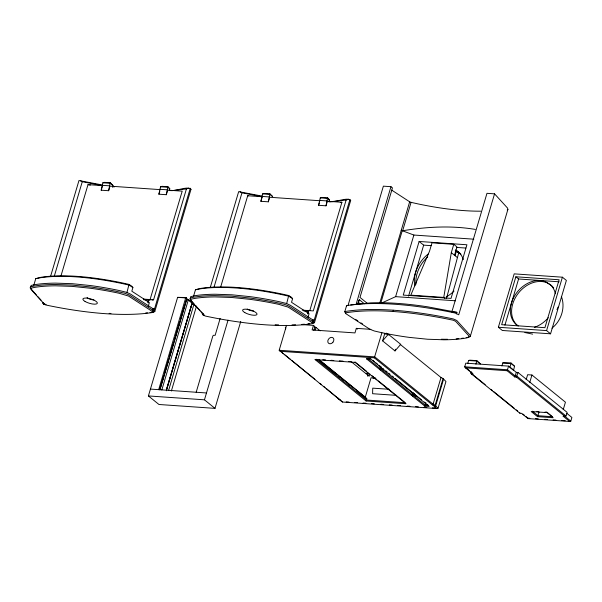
<?xml version="1.0" encoding="UTF-8"?>
<svg xmlns="http://www.w3.org/2000/svg" width="602" height="602" viewBox="0 0 602 602"><rect width="100%" height="100%" fill="white"/><g stroke="black" fill="none" stroke-linecap="round" stroke-linejoin="round"><path stroke-width="0.9" d="M466.166 337.699L469.643 336.939L470.328 336.277L470.26 335.389L456.76 320.49L453.419 318.97A178.252 54.195 16.5 0 0 345.292 311.49L344.72 311.979L345.796 313.032M470.328 336.277L507.907 209.406L507.524 208.059L494.558 193.844L486.973 193.317L451.824 311.979M443.757 297.418L451.304 252.659L453.773 244.322L432.003 242.817L429.535 251.154L410.79 295.138L443.757 297.418L444.998 298.426M160.237 189.63L109.97 186.153L108.616 190.714L101.196 190.202L102.874 182.79L104.47 182.338L110.234 182.737L112.988 185.491L112.491 187.162M108.616 190.714L110.234 182.737M149.823 300.451L182.203 191.15L167.657 190.142L166.302 194.709L158.89 194.19L160.568 186.778L162.156 186.327L167.928 186.725L169.772 188.742L169.275 190.42M166.302 194.709L167.928 186.725M319.94 200.737L269.673 197.26L268.319 201.82L260.899 201.309L262.577 193.897L264.173 193.445L269.937 193.844L272.691 196.598L269.997 194.408L262.577 193.897M268.319 201.82L269.937 193.844M309.789 310.662L341.906 202.257L327.36 201.249L326.006 205.809L318.593 205.297L320.272 197.885L321.859 197.433L327.631 197.832L329.475 199.849L328.978 201.519M326.006 205.809L327.631 197.832M150.048 312.498A178.252 54.195 16.5 0 0 154.24 311.881L154.812 311.4L154.112 310.587L152.9 310.286L129.377 295.04L125.02 293.325L119.061 291.947A139.957 42.554 16.5 0 0 89.841 286.891L71.721 285.055L55.181 284.498A139.957 42.554 16.5 0 0 34.126 286.078L30.77 286.8L30.1 287.786L36.714 295.401M154.759 311.618L190.992 189.306C187.869 185.416 174.354 192.219 169.282 190.315M312.287 323.251A178.252 54.195 16.5 0 0 313.943 322.988L314.515 322.506L313.815 321.694L312.604 321.393L289.08 306.147L284.723 304.431L278.764 303.054A139.957 42.554 16.5 0 0 249.544 297.998L231.424 296.161L214.884 295.605A139.957 42.554 16.5 0 0 193.829 297.185L190.473 297.907L189.803 298.893L193.927 303.784M314.462 322.725L350.695 200.413C347.572 196.523 334.057 203.325 328.985 201.422M346.474 306.042L347.045 305.56A178.252 54.195 16.5 0 1 455.172 313.032L458.732 314.786L494.558 193.844M446.473 298.539L458.679 252.983L456.376 251.117L455.022 255.677M33.81 285.22L35.759 278.643L40.68 277.356A135.458 41.184 16.5 0 1 122.883 283.038L129.016 284.415L131.703 286.168L132.899 287.553L131.823 291.202L149.364 302.603L148.242 306.41M50.568 276.401L78.967 180.54L102.415 185.002M54.233 276.371L82.271 181.699L80.359 180.638M60.937 276.025L88.005 184.633L102.551 185.642L101.196 190.202M126.947 292.497L129.016 284.415M158.89 194.19L159.793 191.15M147.746 302.242L148.393 300.052L149.1 299.495L148.115 302.814M152.08 300.067L153.585 299.804L186.439 188.9L188.893 188.14M30.619 286.815L31.176 285.431L34.532 284.708A139.957 42.554 16.5 0 1 55.587 283.128L72.127 283.685L90.247 285.521A139.957 42.554 16.5 0 1 119.467 290.578L126.525 292.301L130.544 294.107L153.307 308.916L152.426 311.55L128.504 296.041L118.955 293.212A138.957 42.245 16.5 0 0 89.939 288.2L71.947 286.371L55.519 285.815A138.957 42.245 16.5 0 0 34.623 287.387L31.379 288.08L30.89 289.291L44.315 304.078L43.479 304.018L42.554 302.655L43.389 302.716L44.315 304.078M153.307 308.916L154.142 308.976L153.171 312.408A177.176 53.864 16.5 0 1 45.729 304.973L43.479 304.018M152.667 309.059L154.458 309.18L190.285 188.238M240.747 321.438L214.997 408.367L158.958 404.491L148.408 395.935L177.613 297.358L185.807 297.501L186.966 298.833L160.064 389.667M158.68 389.66L185.807 297.501M159.899 388.832L163.631 376.242M164.692 372.646L168.425 360.056M169.486 356.459L173.218 343.862M174.287 340.265L175.084 337.572M175.618 335.773L179.878 321.378M180.412 319.579L184.671 305.191M185.205 303.393L186.003 300.699M159.756 389.833L186.131 300.797M161.818 389.976L188.411 299.615L186.349 299.472L186.394 299.894L188.456 300.037L192.181 303.062L166.34 390.299M193.513 296.327L195.462 289.75L200.376 288.463A135.458 41.184 16.5 0 1 282.586 294.145L288.719 295.522L291.406 297.275L292.602 298.66L291.526 302.309L309.067 313.71L307.946 317.517M166.423 389.667L191.729 304.228L194.04 304.567L196.395 306.486L171.352 391.022M166.4 390.766L191.933 304.002L193.994 304.145L168.733 390.006M210.271 287.508L238.67 191.647L262.118 196.109M213.936 287.478L241.974 192.806L240.063 191.745M220.641 287.124L247.708 195.74L262.254 196.749L260.899 201.309M196.177 392.256L212.875 335.886L213.695 335.246L215.132 335.344L220.144 318.45M214.997 408.367L204.454 399.811L228.053 320.113M286.65 303.604L288.719 295.522M318.593 205.297L319.263 203.017M400.179 344.367L440.995 377.492L443.057 378.553L445.954 381.517L438.045 408.216L436.856 408.555L342.493 402.031L279.177 350.259L286.56 325.343M307.441 313.349L308.096 311.159L308.796 310.602L307.818 313.92M348.596 199.247L346.135 200.007L313.288 310.91L302.264 310.15M190.608 298.321L190.503 296.786L194.235 295.815A139.957 42.554 16.5 0 1 215.283 294.235L231.83 294.792L249.943 296.628A139.957 42.554 16.5 0 1 279.17 301.685L286.228 303.408L290.247 305.214L313.01 320.023L312.129 322.657L288.207 307.14L278.651 304.319A138.957 42.245 16.5 0 0 249.634 299.299L231.65 297.478L215.223 296.921A138.957 42.245 16.5 0 0 194.326 298.494L191.082 299.186L190.593 300.398L204.018 315.185L203.183 315.124L202.257 313.762L203.092 313.823L204.018 315.185M313.01 320.023L313.845 320.083L312.874 323.515A177.176 53.864 16.5 0 1 205.432 316.08L203.183 315.124M312.37 320.159L314.161 320.287L349.988 199.345M301.632 324.568L313.454 325.389L312.107 329.949L354.962 332.914L356.309 328.346L370.862 329.354M313.815 330.4L314.944 326.593L313.454 325.389M315.162 330.001L315.937 327.398L314.236 327.285M344.765 311.761L346.526 305.824M348.084 305.312L383.376 186.161L390.961 186.68L392.451 187.892L360.004 297.426L367.212 303.28M356.075 304.446L390.961 186.68M364.376 303.807L359.326 299.706L357.979 304.266L357.874 302.708M391.684 190.104L409.661 201.798L379.674 303.4M380.69 303.461L402.204 230.837C426.201 226.811 451.154 225.336 475.309 229.415M409.661 201.798L411.061 202.347L402.708 230.551L401.21 230.318L413.875 235.043L473.812 239.182M367.521 376.145L368.424 373.105M381.894 332.838L374.324 357.814L279.96 351.29M369.846 373.977L369.169 376.258L351.839 362.193M356.512 390.698L365.978 398.381L365.286 397.169L371.035 377.77L375.693 378.094M382.594 340.86L384.625 334.012L388.335 334.268L400.736 344.336L395.002 350.921L382.594 340.86L388.335 334.268M381.517 303.077L395.627 296.651L413.875 235.043M373.12 378.523L373.571 376.995M380.833 366.242L379.516 369.365L366.543 358.845L370.832 358.717M381.6 367.822L381.134 369.372L380.125 369.861L411.768 395.544L412.776 395.838L414.033 395.228L414.492 393.678M419.12 241.455L403.242 295.085L451.041 298.389L466.926 244.766L419.12 241.455L423.657 245.142L431.16 245.654M408.562 296.116L423.657 245.142M395.002 350.921L395.506 349.213M413.092 392.414L411.768 395.544M454.525 255.271L456.993 246.933L453.773 244.322M425.99 402.888L424.854 406.162L412.385 396.041L412.776 395.838M456.459 313.853L456.91 312.333L427.766 306.839A165.716 50.38 16.5 0 0 370.493 302.881L350.725 304.988M374.324 357.814L432.304 404.86L433.086 404.19L440.995 377.492M443.057 378.553L435.148 405.251L438.045 408.216M279.177 350.259L374.775 356.873L433.086 404.19L434.704 406.809L435.562 406.199L443.471 379.501M467.701 363.608L468.619 360.508L469.808 360.169L476.814 360.651L480.336 363.894L476.859 361.072L468.619 360.508M471.17 371.479L470.734 372.939L471.524 373.97L519.91 413.235L521.558 413.348L528.007 418.586L569.627 421.46L570.816 421.122L571.9 417.472L566.881 413.393M475.941 364.18L476.814 360.651M498.373 327.262L514.191 273.865L562.403 277.198L566.377 280.419L550.559 333.817L502.346 330.483L498.373 327.262L546.586 330.596L550.559 333.817M515.854 276.777L501.662 324.696L544.923 327.691L559.123 279.764L515.854 276.777L518.585 278.989L559.145 281.796M504.912 325.14L518.585 278.989M501.902 365.971L502.82 362.871L511.015 363.014L514.537 366.257L513.589 370.155M508.63 366.129L507.095 370.719L465.481 367.845L464.691 366.814L465.775 363.164L508.63 366.129L516.32 372.367L517.968 372.48L567.099 412.347L566.015 415.997L563.171 416.223L569.627 421.46M513.386 370.14L509.909 367.318L511.015 363.014M516.32 372.367L514.793 376.965L507.095 370.719M517.968 372.48L516.441 377.078L514.793 376.965M526.163 379.644L527.623 374.715L531.95 375.008L565.444 402.189L563.254 409.586M529.752 382.405L531.95 375.008M546.586 330.596L562.403 277.198M539.046 412.069L537.511 416.659L531.182 411.527L547.158 412.626M556.993 309.616L558.054 307.095M316.291 359.274L315.102 359.612L366.091 400.992L366.942 398.674L318.879 359.68M358.325 301.188L359.326 299.706M507.907 209.406L507.223 210.06M551.974 328.143C561.23 320.896 565.639 307.539 561.373 296.44M190.992 189.306L190.465 189.57M350.695 200.413L350.168 200.677M380.125 369.861L381.773 369.049L380.148 368.567L367.739 358.506M381.773 369.049L381.134 369.372L412.4 394.746L414.033 395.228L413.393 395.552L425.305 405.214L428.391 405.432L426.991 404.288M383.444 369.869L383.843 369.666L383.233 368.785L382.601 369.109L416.095 395.838L415.704 396.041L414.853 395.281L415.493 394.957L416.095 395.838M432.304 404.86L433.907 405.861L435.148 405.251L433.086 404.19M563.171 416.223L564.367 415.884M35.759 278.643L39.642 277.876A136.458 41.485 16.5 0 1 122.454 283.602L129.137 285.1L132.899 287.553M195.462 289.75L199.345 288.983A136.458 41.485 16.5 0 1 282.157 294.702L288.84 296.207L292.602 298.66M186.439 188.9L172.797 190.541M346.135 200.007L328.97 201.873M340.296 202.438L341.906 202.257M441.341 339.235L444.968 339.287A140.958 42.855 16.5 0 0 447.557 339.257M102.874 182.79L110.294 183.301L112.988 185.491M160.568 186.778L167.981 187.29L169.772 188.742M320.272 197.885L327.684 198.397L329.475 199.849M102.129 185.303L109.549 185.815M159.823 189.291L167.243 189.803M261.832 196.41L269.252 196.922M319.527 200.398L326.939 200.91M456.466 247.407L465.835 248.054M395.627 296.651L455.563 300.797M452.674 312.039L456.91 312.333M184.122 297.659L186.176 297.802M177.613 297.358L185.852 297.922L186.966 298.833M143.502 299.104L153.585 299.804M143.727 299.728L148.393 300.052M303.431 310.835L308.096 311.159M152.426 311.55L153.262 311.61M312.129 322.657L312.965 322.717M502.82 362.871L511.06 363.442L514.537 366.257M366.543 358.845L370.87 359.138L383.843 369.666M322.747 359.718L325.516 359.913M331.047 360.297L333.817 360.485M339.347 360.869L343.035 361.125M348.573 361.509L351.335 361.697M315.102 359.612L355.067 362.374L406.057 403.754L366.091 400.992M472.382 373.052L470.734 372.939L485.182 384.663M471.524 373.97L473.172 374.083L465.481 367.845M366.204 373.24L368.785 373.421M389.231 389.283L372.728 388.147L372.615 393.716L396.455 395.363M536.886 411.497L538.692 411.625M544.998 412.061L546.804 412.182L552.388 416.712L537.962 415.719L532.379 411.189M405.274 402.723L366.535 400.044L317.021 359.868M424.854 406.162L429.181 406.455L416.712 396.334L415.704 396.041M346.195 401.865L349.01 402.061M354.631 402.445L357.445 402.64M363.066 403.031L365.881 403.227M371.502 403.611L374.316 403.807M380.87 404.258L383.685 404.454M389.306 404.845L392.12 405.041M397.741 405.424L400.556 405.62M407.118 406.079L409.932 406.267M415.553 406.659L418.367 406.854M423.989 407.245L426.803 407.434M432.424 407.825L435.238 408.021M150.44 389.088L206.478 392.963M537.511 416.659L553.17 417.743L546.804 412.182M525.809 416.411L527.962 418.157L529.828 418.285M535.419 418.668L538.211 418.864M544.735 419.316L547.527 419.511M553.118 419.895L555.909 420.091M561.5 420.474L565.225 420.73M148.408 395.935L204.454 399.811M532.635 334.133L524.876 332.522M262.404 196.786L241.974 192.806M102.709 185.679L82.271 181.699M247.708 195.74L248.378 195.868M88.005 184.633L90.383 185.092M433.907 405.861L435.562 406.199M411.061 202.347L417.735 203.845A137.956 41.944 16.5 0 0 480.705 211.189M326.547 388.704L342.493 402.031M45.451 304.236L46.113 304.409M379.516 369.365L380.524 369.666M203.83 314.854L202.257 313.762M337.903 398.524L339.28 399.239M455.217 250.868L458.679 252.983M43.547 303.461L42.554 302.655M355.489 319.338L357.821 320.858M360.929 322.875L362.479 323.891M451.304 252.659L457.324 257.543M566.015 415.997L516.885 376.13L515.237 376.017L507.546 369.778L464.691 366.814L469.59 370.787M565.082 416.464L570.816 421.122M516.441 377.078L564.819 416.336M522.942 414.086L524.38 415.252M490.961 389.359L492.406 390.532M493.858 391.699L514.085 408.118M516.253 409.879L517.697 411.046M358.559 302.52L360.011 303.701M386.326 333.132L388.516 334.9M356.309 328.346L357.302 329.151M434.704 406.809L436.856 408.555M373.022 360.493L374.482 361.674M375.934 362.863L377.394 364.044M378.854 365.233L381.043 367.009M385.679 370.772L387.139 371.946M388.591 373.127L390.043 374.309M392.226 376.077L393.678 377.258M395.13 378.44L415.493 394.957M421.385 399.743L416.486 395.762L416.712 396.334M424.192 402.016L425.591 403.152M315.937 327.398L320.189 330.852M366.678 371.404L355.029 361.952L355.067 362.374M371.773 375.543L373.232 376.724M374.685 377.905L376.875 379.681M378.327 380.863L404.544 402.136M319.414 359.936L365.286 397.169M319.376 360.56L336.849 374.745M338.309 375.926L340.491 377.695M341.951 378.876L343.403 380.058M348.505 384.196L349.958 385.378M331.687 370.832L333.147 372.013M282.09 352.629L283.55 353.81M285.009 354.992L290.111 359.131M291.564 360.32L314.891 379.245M319.993 383.384L321.445 384.565M323.635 386.341L325.095 387.522M188.411 299.615L192.181 303.062M195.793 305.824L200.075 310.512M201.279 311.836L203.092 313.823M37.956 296.763L40.974 300.067M338.738 399.284L337.481 397.576L337.933 398.336M339.964 399.593L340.341 400.285M285.318 327.142L285.732 328.918M393.151 310.196L393.377 311.512A177.169 53.864 16.5 0 1 453.253 320.226L455.616 321.302L469.041 336.104L468.491 337.489L465.128 338.211A139.957 42.554 16.5 0 1 444.08 339.791L427.54 339.235L409.42 337.398A139.957 42.554 16.5 0 1 380.193 332.342L374.256 330.972L369.876 329.249L345.917 313.717L345.413 313.138L345.819 312.799A177.169 53.864 16.5 0 1 393.377 311.512M527.962 418.157L528.007 418.586M519.865 412.806L519.91 413.235M93.942 299.864A4.244 1.294 16.5 0 1 87.064 297.471M114.282 186.921A166.716 50.688 16.5 0 1 112.514 186.658M147.437 312.807A178.252 54.195 16.5 0 1 145.654 312.995M110.949 313.461A178.252 54.195 16.5 0 1 109.128 313.356M253.638 310.971A4.244 1.294 16.5 0 1 247.196 309.014M309.752 323.605A178.252 54.195 16.5 0 1 308.013 323.816M304.454 324.192A178.252 54.195 16.5 0 1 301.7 324.425M295.552 324.794A178.252 54.195 16.5 0 1 292.03 324.922M278.643 324.899A178.252 54.195 16.5 0 1 275.129 324.779M463.45 338.098A140.958 42.855 16.5 0 1 461.583 338.339M458.807 338.633A140.958 42.855 16.5 0 1 456.188 338.858M455.548 249.905A28.979 22.282 -50.9 0 1 463.405 259.56M454.006 291.075A28.979 22.282 -50.9 0 1 446.27 296.876M414.898 285.747A28.979 22.282 -50.9 0 1 428.157 254.059M455.533 250.342A28.979 22.282 -50.9 0 1 460.944 254.21M415.967 284.227A28.979 22.282 -50.9 0 1 427.744 256.866M553.705 288.065A26.232 20.167 -50.9 0 0 551.327 285.453L546.812 282.699A26.232 20.167 -50.9 0 0 517.088 294.905A26.232 20.167 -50.9 0 0 517.396 325.456M555.405 293.761A26.232 20.167 -50.9 0 0 550.085 284.445L545.57 281.691L540.22 280.487A26.232 20.167 -50.9 0 0 513.288 298.306A26.232 20.167 -50.9 0 0 518.284 326.013M548.309 317.721A26.232 20.167 -50.9 0 1 534.41 327.3M332.853 342.327L332.199 342.959A3.499 2.686 -50.9 0 1 328.12 342.673L327.857 341.981A3.499 2.686 -50.9 0 1 331.777 337.361A3.499 2.686 -50.9 0 1 332.853 342.327M85.093 301.489A7.525 2.288 16.5 0 0 97.148 303.566A7.525 2.288 16.5 0 0 88.11 298.299A7.525 2.288 16.5 0 0 85.093 301.489M244.796 312.596A7.525 2.288 16.5 0 0 256.843 314.665A7.525 2.288 16.5 0 0 247.813 309.405A7.525 2.288 16.5 0 0 244.796 312.596"/></g></svg>
